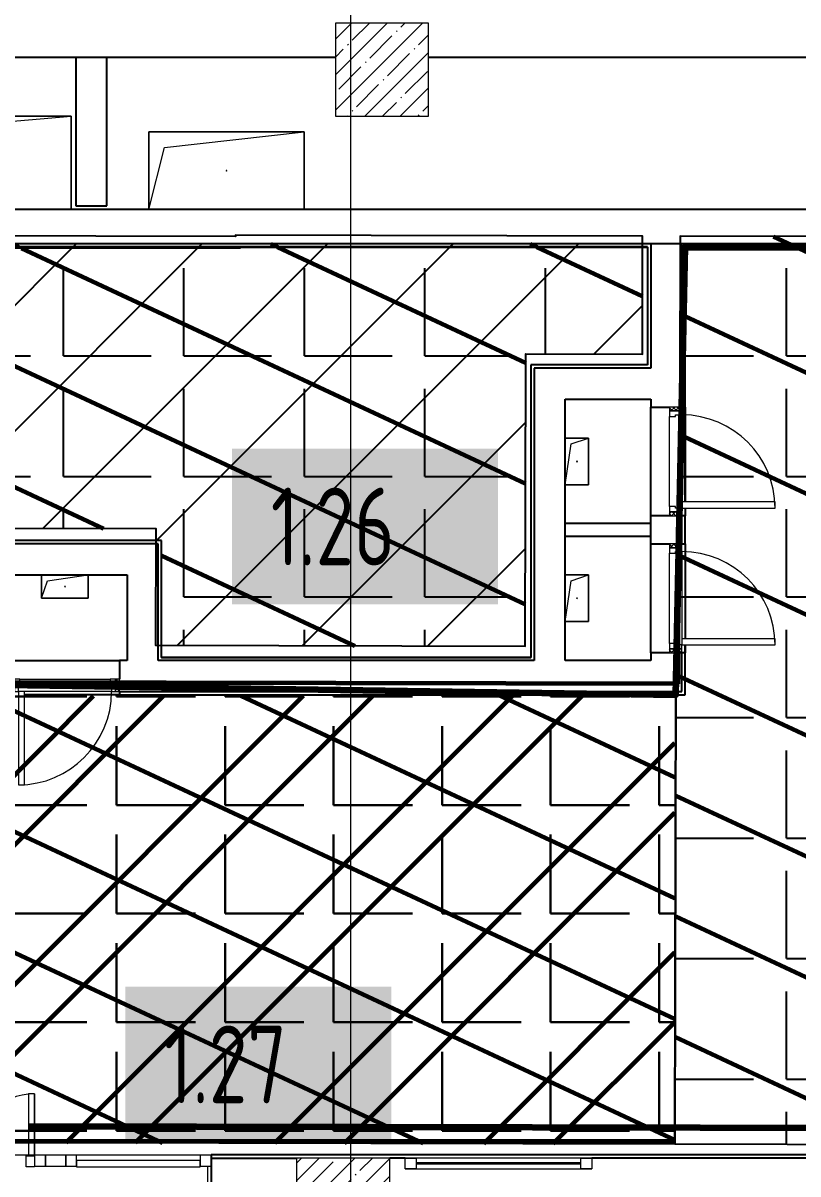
# Model space of a CAD drawing. Header units: millimetres. Extents: x -164500 to 426394, y -23753 to 102118.
# Drawn here: x 23865 to 28852, y 7661 to 15064 of the extents above; entities that cross this region are included whole.
import ezdxf

# ---------------------------------------------------------------- set-up
doc = ezdxf.new("R2010")
doc.units = ezdxf.units.MM
for name, color, linetype, lineweight in [('0) шлифовка', 5, 'Continuous', 60), ('175 стяжка 1 эт', 5, 'Continuous', 30), ('196 1-3 этаж гидро изол', 6, 'Continuous', 60), ('384 ПК-3', 30, 'Continuous', 120), ('A-DETL-GENF', 7, 'Continuous', 9), ('A-DOOR-2', 7, 'Continuous', 5), ('A-DOOR-FRAM-2', 7, 'Continuous', 5), ('A-FLOR', 7, 'Continuous', 9), ('A-GENM', 7, 'Continuous', 9), ('A-GLAZ', 7, 'Continuous', 9), ('A-GLAZ-1', 7, 'Continuous', 5), ('A-GLAZ-CURT-1', 7, 'Continuous', 5), ('A-GLAZ-CURT-2', 7, 'Continuous', 20), ('A-GLAZ-CWMG', 7, 'Continuous', 9), ('A-GLAZ-CWMG-1', 7, 'Continuous', 20), ('S-COLS-1', 7, 'Continuous', 5), ('Оси', 7, 'Continuous', 9)]:
    doc.layers.add(name, color=color, linetype=linetype, lineweight=lineweight)
for name, color, linetype in [('1.1) плитка  КР1', 40, 'Continuous'), ('1.1.1) Плитка КР1 Остаток', 52, 'Continuous'), ('3.1) Наливной пол', 3, 'Continuous')]:
    doc.layers.add(name, color=color, linetype=linetype)
doc.layers.add('A-DOOR-1', color=7, linetype='Continuous', lineweight=5, true_color=0xc0c0c0)
doc.layers.add('A-DOOR-FRAM-1', color=7, linetype='Continuous', lineweight=5, true_color=0xc0c0c0)
doc.styles.add('СПДС', font='ГОСТ тип А.ttf', dxfattribs={"width": 0.9})
pattern_1 = [(135, (1951.41, 164.685), (-14.14214, -14.14214), []), (225, (1951.41, 164.685), (14.14214, -14.14214), [])]
pattern_2 = [(45, (-171.384, 164.685), (-14.1421, 14.1421), []), (135, (-171.384, 164.685), (-14.1421, -14.1421), [])]
pattern_3 = [(0, (20274.96, 10732.44), (0, 698.5), [508, -190.5]), (90, (20274.96, 10732.44), (-698.5, 4e-14), [508, -190.5])]
pattern_4 = [(0, (205553.1, 26879), (0, 775.335), [563.88, -211.455]), (90, (205553.1, 26879), (-775.335, 5e-14), [563.88, -211.455])]
pattern_5 = [(155, (205553.1, 26879), (-297.8825, -638.811), [])]

# ---------------------------------------------------------------- blocks, each defined once
blk = doc.blocks.new('BSC_Колонна _Прямоугольная - 600х600-V18-Объем проектирования 1 этажа')
at = {"layer": 'S-COLS-1'}
h = blk.add_hatch(dxfattribs=at)
h.set_pattern_fill('FP_28', color=256, style=0, pattern_type=2)
h.set_pattern_definition([(45, (-25860, -7600), (-114.0493, 114.0493), []), (45, (-25745.95, -7600), (-114.0493, 114.0493), [201.613, -40.323, 6.706, -33.617])])
h.paths.add_polyline_path([(300, -300), (300, 300), (-300, 300), (-300, -300), (-110.8, -300)])
for p, q in [((300, 300), (-300, 300)), ((-300, 300), (-300, -300)), ((300, -300), (300, 300)), ((-300, -300), (300, -300))]:
    blk.add_line(p, q, dxfattribs=at)
blk = doc.blocks.new('BSC_Колонна _Прямоугольная - 600х600-V20-Объем проектирования 1 этажа')
at = {"layer": 'S-COLS-1'}
h = blk.add_hatch(dxfattribs=at)
h.set_pattern_fill('FP_30', color=256, style=0, pattern_type=2)
h.set_pattern_definition([(45, (-26110, -14900), (-114.04925, 114.04925), []), (45, (-25995.95, -14900), (-114.04925, 114.04925), [201.613, -40.323, 6.706, -33.617])])
h.paths.add_polyline_path([(300, -300), (300, 300), (-300, 300), (-300, -300)])
for p, q in [((300, 300), (-300, 300)), ((-300, 300), (-300, -300)), ((300, -300), (300, 300)), ((-300, -300), (300, -300))]:
    blk.add_line(p, q, dxfattribs=at)
blk = doc.blocks.new('GM_Отверстие прямоугольное _в плите_ - Отверстие-22228780-Объем проектирования 1 этажа')
at = {"layer": 'A-GENM'}
for p, q in [((-75, 150), (75, 150)), ((75, 150), (-75, 150)), ((-37.5, 112.5), (75, 150)), ((75, 150), (75, -150)), ((75, -150), (75, 150)), ((-75, -150), (-37.5, 112.5)), ((75, -150), (-75, -150)), ((-75, -150), (75, -150))]:
    blk.add_line(p, q, dxfattribs=at)
for start, end in [(360, 180), (180, 360)]:
    blk.add_arc((0, 0), 2.5, start, end, dxfattribs=at)
blk = doc.blocks.new('GM_Отверстие прямоугольное _в плите_ - Отверстие-21955708-Объем проектирования 1 этажа')
at = {"layer": 'A-GENM'}
for p, q in [((-500, -250), (-500, 250)), ((-500, 250), (500, 250)), ((500, 250), (-500, 250)), ((-500, 250), (-500, -250)), ((-400, 150), (500, 250)), ((500, 250), (500, -250)), ((500, -250), (500, 250)), ((-500, -250), (-400, 150))]:
    blk.add_line(p, q, dxfattribs=at)
for start, end in [(360, 180), (180, 360)]:
    blk.add_arc((0, 0), 2.5, start, end, dxfattribs=at)
blk = doc.blocks.new('GM_Отверстие прямоугольное _в плите_ - Отверстие-21989797-Объем проектирования 1 этажа')
at = {"layer": 'A-GENM'}
for p, q in [((-650, -300), (-650, 300)), ((-650, 300), (650, 300)), ((650, 300), (-650, 300)), ((-650, 300), (-650, -300)), ((-550, 200), (650, 300)), ((650, 300), (650, -300)), ((650, -300), (650, 300)), ((-650, -300), (-550, 200))]:
    blk.add_line(p, q, dxfattribs=at)
for start, end in [(360, 180), (180, 360)]:
    blk.add_arc((0, 0), 2.5, start, end, dxfattribs=at)
blk = doc.blocks.new('110_Дверь_СКБ_1Ст - д-18 700x2100h_Технический шкаф ЭОМ и СС-23257539-Объем проектирования 1 этажа')
at = {"layer": 'A-DOOR-2'}
h = blk.add_hatch(dxfattribs=at)
h.set_pattern_fill('FP_121', color=256, style=0, pattern_type=2)
h.set_pattern_definition(pattern_1)
h.paths.add_polyline_path([(337.5, 100), (337.5, 20), (362.5, 20), (362.5, 100)])
at = {"layer": 'A-DOOR-FRAM-2'}
h = blk.add_hatch(dxfattribs=at)
h.set_pattern_fill('FP_122', color=256, style=0, pattern_type=2)
h.set_pattern_definition(pattern_2)
h.paths.add_polyline_path([(-337.5, 100), (-337.5, 20), (-312.5, 20), (-312.5, 100)])
at = {"layer": 'A-DOOR-1'}
for p, q in [((312.5, 700), (272.5, 700)), ((272.5, 700), (272.5, 100)), ((312.5, 100), (312.5, 700)), ((272.5, 100), (312.5, 100))]:
    blk.add_line(p, q, dxfattribs=at)
blk.add_arc((312.5, 100), 600, 90, 180, dxfattribs=at)
at = {"layer": 'A-DOOR-FRAM-1'}
for p, q in [((-312.5, 100), (-337.5, 100)), ((-337.5, 100), (-337.5, 20)), ((-287.5, 100), (-312.5, 100)), ((-312.5, 100), (-312.5, 20)), ((-312.5, 20), (-312.5, 100)), ((-287.5, 60), (-287.5, 100)), ((-287.5, 100), (272.5, 100)), ((312.5, 100), (312.5, 60)), ((337.5, 100), (312.5, 100)), ((337.5, 20), (337.5, 100)), ((362.5, 100), (337.5, 100)), ((337.5, 100), (337.5, 20)), ((362.5, 20), (362.5, 100)), ((-337.5, 20), (-312.5, 20)), ((-312.5, 20), (-277.5, 20)), ((-277.5, 60), (-287.5, 60)), ((-277.5, 20), (-277.5, 60)), ((302.5, 20), (-277.5, 20)), ((312.5, 60), (302.5, 60)), ((302.5, 60), (302.5, 20)), ((302.5, 20), (337.5, 20)), ((337.5, 20), (362.5, 20))]:
    blk.add_line(p, q, dxfattribs=at)
blk = doc.blocks.new('GM_Отверстие прямоугольное _в плите_ - Отверстие-21620300-Объем проектирования 1 этажа')
at = {"layer": 'A-GENM'}
for p, q in [((-150, -75), (-150, 75)), ((-150, 75), (-150, -75)), ((-112.5, 37.5), (150, 75)), ((150, 75), (150, -75)), ((150, -75), (150, 75)), ((-150, -75), (-112.5, 37.5)), ((150, -75), (-150, -75)), ((-150, -75), (150, -75))]:
    blk.add_line(p, q, dxfattribs=at)
for start, end in [(360, 180), (180, 360)]:
    blk.add_arc((0, 0), 2.5, start, end, dxfattribs=at)
blk = doc.blocks.new('110_Дверь_СКБ_1Ст - д-18 700x2100h_Технический шкаф ЭОМ и СС-V103-Объем проектирования 1 этажа')
at = {"layer": 'A-DOOR-2'}
h = blk.add_hatch(dxfattribs=at)
h.set_pattern_fill('FP_121', color=256, style=0, pattern_type=2)
h.set_pattern_definition(pattern_1)
h.paths.add_polyline_path([(337.5, 100), (337.5, 20), (362.5, 20), (362.5, 100)])
at = {"layer": 'A-DOOR-FRAM-2'}
h = blk.add_hatch(dxfattribs=at)
h.set_pattern_fill('FP_122', color=256, style=0, pattern_type=2)
h.set_pattern_definition(pattern_2)
h.paths.add_polyline_path([(-337.5, 100), (-337.5, 20), (-312.5, 20), (-312.5, 100)])
at = {"layer": 'A-DOOR-1'}
for p, q in [((312.5, 700), (272.5, 700)), ((272.5, 700), (272.5, 100)), ((312.5, 100), (312.5, 700)), ((272.5, 100), (312.5, 100))]:
    blk.add_line(p, q, dxfattribs=at)
blk.add_arc((312.5, 100), 600, 90, 180, dxfattribs=at)
at = {"layer": 'A-DOOR-FRAM-1'}
for p, q in [((-312.5, 100), (-337.5, 100)), ((-337.5, 100), (-337.5, 20)), ((-287.5, 100), (-312.5, 100)), ((-312.5, 100), (-312.5, 20)), ((-312.5, 20), (-312.5, 100)), ((-287.5, 60), (-287.5, 100)), ((-287.5, 100), (272.5, 100)), ((312.5, 100), (312.5, 60)), ((337.5, 100), (312.5, 100)), ((337.5, 20), (337.5, 100)), ((362.5, 100), (337.5, 100)), ((337.5, 100), (337.5, 20)), ((362.5, 20), (362.5, 100)), ((-337.5, 20), (-312.5, 20)), ((-312.5, 20), (-277.5, 20)), ((-277.5, 60), (-287.5, 60)), ((-277.5, 20), (-277.5, 60)), ((302.5, 20), (-277.5, 20)), ((312.5, 60), (302.5, 60)), ((302.5, 60), (302.5, 20)), ((302.5, 20), (337.5, 20)), ((337.5, 20), (362.5, 20))]:
    blk.add_line(p, q, dxfattribs=at)
blk = doc.blocks.new('Прямоугольный импост - 50 x 70 мм-31700031-Объем проектирования 1 этажа')
at = {"layer": 'A-GLAZ-CWMG-1'}
for p, q in [((-70, 35), (0, 35)), ((-70, -35), (-70, 35)), ((0, 35), (0, -35)), ((0, -35), (-70, -35))]:
    blk.add_line(p, q, dxfattribs=at)
blk = doc.blocks.new('Дверь_Витражная_остекление_ - ДВН_ДАО_Главный вход_1200 в свету-31742133-Объем проектирования 1 этажа')
at = {"layer": 'A-DETL-GENF'}
for p, q in [((-607.5, 925), (-647.5, 925)), ((-647.5, 925), (-647.5, 35)), ((-607.5, 30), (-607.5, 925)), ((647.5, 430), (607.5, 430)), ((607.5, 430), (607.5, 30)), ((647.5, 35), (647.5, 430)), ((-647.5, 30), (-607.5, 30)), ((-592.5, 30), (-647.5, 30)), ((-592.5, -40), (-592.5, 30)), ((592.5, -40), (592.5, 30)), ((592.5, 30), (647.5, 30)), ((607.5, 30), (647.5, 30)), ((-647.5, -35), (-647.5, -40)), ((-647.5, -40), (-592.5, -40)), ((647.5, -40), (592.5, -40)), ((647.5, -35), (647.5, -40))]:
    blk.add_line(p, q, dxfattribs=at)
at = {"layer": 'A-DOOR-1'}
for p, q in [((-647.5, 925), (-647.5, 35)), ((647.5, 430), (647.5, 35))]:
    blk.add_line(p, q, dxfattribs=at)
for centre, radius, start, end in [((-647.5, 30), 895, 360, 90), ((647.5, 30), 400, 90, 180)]:
    blk.add_arc(centre, radius, start, end, dxfattribs=at)
blk = doc.blocks.new('Системная панель - Стемалит - 40мм-31720939-Объем проектирования 1 этажа')
at = {"layer": 'A-GLAZ-CURT-2'}
for p, q in [((65, 35), (-65, 35)), ((-65, 35), (-65, -35)), ((65, -35), (65, 35)), ((-65, -35), (65, -35))]:
    blk.add_line(p, q, dxfattribs=at)
blk = doc.blocks.new('Прямоугольный импост - 50 x 70 мм-31687886-Объем проектирования 1 этажа')
at = {"layer": 'A-GLAZ-CWMG-1'}
for p, q in [((-35, 35), (35, 35)), ((-35, -35), (-35, 35)), ((35, 35), (35, -35)), ((35, -35), (-35, -35))]:
    blk.add_line(p, q, dxfattribs=at)
blk = doc.blocks.new('Системная панель - Стекло - 40мм-31720953-Объем проектирования 1 этажа')
at = {"layer": 'A-GLAZ-CURT-1'}
h = blk.add_hatch(dxfattribs=at)
h.set_pattern_fill('FP_193', color=256, style=0, pattern_type=2)
h.set_pattern_definition([(45, (-24742.5, -7683), (-565.685, 565.685), [400, -1200]), (45, (-25142.5, -7883), (-565.685, 565.685), [1200, -400]), (45, (-24342.5, -8083), (-565.685, 565.685), [400, -1200])])
h.paths.add_polyline_path([(-108.5, -40), (397.5, -40), (397.5, 0), (-397.5, 0), (-397.5, -40)])
at = {"layer": 'A-GLAZ-CURT-2'}
for p, q in [((397.5, 0), (-397.5, 0)), ((-397.5, 0), (-397.5, -40)), ((397.5, -40), (397.5, 0)), ((-397.5, -40), (397.5, -40))]:
    blk.add_line(p, q, dxfattribs=at)
blk = doc.blocks.new('Прямоугольный импост - 50 x 70 мм-31702100-Объем проектирования 1 этажа')
at = {"layer": 'A-GLAZ-CWMG-1'}
for p, q in [((-35, 35), (35, 35)), ((-35, -35), (-35, 35)), ((35, 35), (35, -35)), ((35, -35), (-35, -35))]:
    blk.add_line(p, q, dxfattribs=at)
blk = doc.blocks.new('Прямоугольный импост - 50 x 70 мм-31720914-Объем проектирования 1 этажа')
at = {"layer": 'A-GLAZ-CWMG'}
blk.add_line((24940, 7918), (24145, 7918), dxfattribs=at)
blk = doc.blocks.new('120_Окно_СКБ_1Ст - 120_Окно_СКБ_1Ст 400х1200 EI30-24228621-Объем проектирования 1 этажа')
at = {"layer": 'A-GLAZ'}
for p, q in [((-600, 40), (-600, 110)), ((-600, 110), (-530, 110)), ((-530, 110), (-530, 40)), ((530, 40), (530, 110)), ((530, 110), (600, 110)), ((600, 110), (600, 40)), ((-530, 40), (-600, 40)), ((600, 40), (530, 40))]:
    blk.add_line(p, q, dxfattribs=at)
at = {"layer": 'A-GLAZ-1'}
for p, q in [((600, 110), (-600, 110)), ((530, 80), (-530, 80)), ((-600, 40), (600, 40)), ((530, 70), (-530, 70))]:
    blk.add_line(p, q, dxfattribs=at)

msp = doc.modelspace()

# ---------------------------------------------------------------- hatches: boundary and pattern name
at = {"layer": '0) шлифовка', "true_color": 0x2776bb}
h = msp.add_hatch(dxfattribs=at)
h.set_pattern_fill('ANSI31', color=152, scale=222, angle=110)
h.set_pattern_definition(pattern_5)
h.paths.add_polyline_path([(28087.437, 10813.069), (28066.437, 10813.119), (28059.493, 7854.627), (30229.487, 7849.533), (30229.397, 7811.533), (32729.391, 7805.665), (32729.48, 7843.664), (38538.464, 7830.028), (38544.938, 10588.021), (37994.939, 10589.312), (37996.212, 11131.31), (38276.211, 11130.653), (38303.868, 22912.621), (37674.37, 22914.098), (37531.861, 22914.433), (37044.872, 22915.576), (37044.874, 22916.576), (35244.879, 22920.801), (35244.876, 22919.801), (34757.887, 22920.944), (34615.378, 22921.279), (34285.879, 22922.052), (34264.18, 13678.078), (28094.197, 13692.561)])
h.paths.add_polyline_path([(38543.342, 9908.035), (38804.702, 9908.035), (38804.702, 7853.938), (38543.342, 7853.938)])
h.paths.add_polyline_path([(38824.702, 22789.216), (38314.702, 22789.216), (38314.702, 21459.216), (38824.702, 21459.216)])
h = msp.add_hatch(dxfattribs=at)
h.set_pattern_fill('ANSI31', color=152, scale=222, angle=110)
h.set_pattern_definition(pattern_5)
h.paths.add_polyline_path([(27100.42, 12936.892), (27850.418, 12935.132), (27852.033, 13622.938), (25264.702, 13622.938), (25264.702, 13614.938), (23464.702, 13614.938), (22940.257, 13622.938), (22875.702, 13622.938), (22874.702, 13623.938), (27852.035, 13623.938), (27852.082, 13643.938), (22854.702, 13643.938), (22854.702, 13193.938), (22862.702, 13193.938), (22862.702, 13123.938), (22854.702, 13113.938), (22842.824, 13113.938), (22840.477, 12113.938), (22854.702, 12113.938), (22854.702, 12103.938), (22862.702, 12103.938), (22862.702, 12033.938), (22854.702, 12033.938), (22854.702, 11816.856), (24719.774, 11812.477), (24719.592, 11734.938), (24755.702, 11734.938), (24755.702, 11061.391), (27096.005, 11055.897)])
h = msp.add_hatch(dxfattribs=at)
h.set_pattern_fill('ANSI31', color=152, scale=222, angle=110)
h.set_pattern_definition([(155, (20274.96, 10732.44), (-297.88, -638.81), [])])
h.paths.add_polyline_path([(20274.958, 10732.438), (20274.958, 7872.9), (28059.493, 7854.627), (28059.493, 10742.938), (22766.543, 10732.438), (22654.702, 11763.938), (20295.702, 11742.938)])
at = {"layer": '1.1) плитка  КР1'}
h = msp.add_hatch(dxfattribs=at)
h.set_pattern_fill('ANGLE', color=256, scale=100)
h.set_pattern_definition(pattern_3)
h.paths.add_polyline_path([(20274.958, 10732.438), (20274.958, 7872.9), (28059.493, 7854.627), (28059.493, 10742.938), (22766.543, 10732.438), (22654.702, 11763.938), (20295.702, 11742.938)])
at = {"layer": '1.1.1) Плитка КР1 Остаток'}
h = msp.add_hatch(dxfattribs=at)
h.set_pattern_fill('ANGLE', color=256, scale=111)
h.set_pattern_definition(pattern_4)
h.paths.add_polyline_path([(28087.437, 10813.069), (28066.437, 10813.119), (28059.493, 7854.627), (30229.487, 7849.533), (30229.397, 7811.533), (32729.391, 7805.665), (32729.48, 7843.664), (38538.464, 7830.028), (38544.938, 10588.021), (37994.939, 10589.312), (37996.212, 11131.31), (38276.211, 11130.653), (38303.868, 22912.621), (37674.37, 22914.098), (37531.861, 22914.433), (37044.872, 22915.576), (37044.874, 22916.576), (35244.879, 22920.801), (35244.876, 22919.801), (34757.887, 22920.944), (34615.378, 22921.279), (34285.879, 22922.052), (34264.18, 13678.078), (28094.197, 13692.561)])
h.paths.add_polyline_path([(38543.342, 9908.035), (38804.702, 9908.035), (38804.702, 7853.938), (38543.342, 7853.938)])
h.paths.add_polyline_path([(38824.702, 22789.216), (38314.702, 22789.216), (38314.702, 21459.216), (38824.702, 21459.216)])
h = msp.add_hatch(dxfattribs=at)
h.set_pattern_fill('ANGLE', color=256, scale=111)
h.set_pattern_definition(pattern_4)
h.paths.add_polyline_path([(27100.42, 12936.892), (27850.418, 12935.132), (27852.033, 13622.938), (25264.702, 13622.938), (25264.702, 13614.938), (23464.702, 13614.938), (22940.257, 13622.938), (22875.702, 13622.938), (22874.702, 13623.938), (27852.035, 13623.938), (27852.082, 13643.938), (22854.702, 13643.938), (22854.702, 13193.938), (22862.702, 13193.938), (22862.702, 13123.938), (22854.702, 13113.938), (22842.824, 13113.938), (22840.477, 12113.938), (22854.702, 12113.938), (22854.702, 12103.938), (22862.702, 12103.938), (22862.702, 12033.938), (22854.702, 12033.938), (22854.702, 11816.856), (24719.774, 11812.477), (24719.592, 11734.938), (24755.702, 11734.938), (24755.702, 11061.391), (27096.005, 11055.897)])
at = {"layer": '175 стяжка 1 эт'}
h = msp.add_hatch(dxfattribs=at)
h.set_pattern_fill('ANGLE', color=256, scale=100)
h.set_pattern_definition(pattern_3)
h.paths.add_polyline_path([(20274.958, 10732.438), (20274.958, 7872.9), (28059.493, 7854.627), (28059.493, 10742.938), (22766.543, 10732.438), (22654.702, 11763.938), (20295.702, 11742.938)])
at = {"layer": '196 1-3 этаж гидро изол'}
h = msp.add_hatch(dxfattribs=at)
h.set_pattern_fill('ANSI32', color=256, scale=100)
h.set_pattern_definition([(45, (20275, 10732.4), (-673.52, 673.52), []), (45, (20724, 10732.4), (-673.52, 673.52), [])])
h.paths.add_polyline_path([(20274.958, 10732.438), (20274.958, 7872.9), (28059.493, 7854.627), (28059.493, 10742.938), (22766.543, 10732.438), (22654.702, 11763.938), (20295.702, 11742.938)])
at = {"layer": '3.1) Наливной пол'}
h = msp.add_hatch(dxfattribs=at)
h.set_pattern_fill('ANSI31', color=256, scale=180)
h.set_pattern_definition([(45, (205553.1, 26879), (-404.1115, 404.1115), [])])
h.paths.add_polyline_path([(27100.42, 12936.892), (27850.418, 12935.132), (27852.033, 13622.938), (25264.702, 13622.938), (25264.702, 13614.938), (23464.702, 13614.938), (22940.257, 13622.938), (22875.702, 13622.938), (22874.702, 13623.938), (27852.035, 13623.938), (27852.082, 13643.938), (22854.702, 13643.938), (22854.702, 13193.938), (22862.702, 13193.938), (22862.702, 13123.938), (22854.702, 13113.938), (22842.824, 13113.938), (22840.477, 12113.938), (22854.702, 12113.938), (22854.702, 12103.938), (22862.702, 12103.938), (22862.702, 12033.938), (22854.702, 12033.938), (22854.702, 11816.856), (24719.774, 11812.477), (24719.592, 11734.938), (24755.702, 11734.938), (24755.702, 11061.391), (27096.005, 11055.897)])

# ---------------------------------------------------------------- linework, layer by layer
for p, q in [((22574.702, 14843.938), (25874.702, 14843.938)), ((24204.702, 14843.938), (24204.702, 13888.938)), ((24404.702, 13888.938), (24404.702, 14843.938)), ((26474.702, 14843.938), (30074.702, 14843.938)), ((30854.702, 13863.938), (22654.702, 13863.938)), ((24204.702, 13888.938), (24404.702, 13888.938)), ((34274.702, 13643.938), (22654.702, 13643.938)), ((27884.702, 13623.938), (22874.702, 13623.938)), ((23464.702, 13622.938), (25264.702, 13622.938)), ((25264.702, 13623.938), (25264.702, 13622.938)), ((25264.702, 13622.938), (27883.702, 13622.938)), ((25264.702, 13622.938), (25264.702, 13614.938)), ((27883.702, 13622.938), (27883.702, 12864.938)), ((27904.702, 13643.938), (27904.702, 12843.938)), ((28104.702, 12593.938), (28104.702, 13643.938)), ((28124.702, 13622.938), (28124.702, 13623.938)), ((34295.702, 13622.938), (28124.702, 13622.938)), ((28125.702, 12593.938), (28125.702, 13622.938)), ((25264.702, 13614.938), (23464.702, 13614.938)), ((27133.702, 12864.938), (27133.702, 10982.938)), ((27883.702, 12864.938), (27133.702, 12864.938)), ((27154.702, 12843.938), (27154.702, 10963.938)), ((27904.702, 12843.938), (27154.702, 12843.938)), ((27884.702, 12863.938), (27884.702, 12864.938)), ((27354.702, 10963.938), (27354.702, 12643.938)), ((27354.702, 12643.938), (27904.702, 12643.938)), ((27904.702, 12643.938), (27904.702, 12593.938)), ((27904.702, 12593.938), (28024.702, 12593.938)), ((27904.702, 11893.938), (27904.702, 12593.938)), ((28104.702, 12593.938), (28124.702, 12593.938)), ((28124.702, 12593.938), (28125.702, 12593.938)), ((28125.702, 12593.938), (28125.702, 11983.938)), ((28125.702, 11943.938), (28125.702, 11893.938)), ((28024.702, 11893.938), (27904.702, 11893.938)), ((27904.702, 11713.938), (27904.702, 11893.938)), ((28104.702, 11713.938), (28104.702, 11893.938)), ((28124.702, 11893.938), (28104.702, 11893.938)), ((28125.702, 11893.938), (28124.702, 11893.938)), ((28125.702, 11713.938), (28125.702, 11893.938)), ((27904.702, 11843.938), (27354.702, 11843.938)), ((24734.702, 11713.938), (22854.702, 11713.938)), ((24755.702, 11734.938), (22875.702, 11734.938)), ((24734.702, 10963.938), (24734.702, 11713.938)), ((24755.702, 10982.938), (24755.702, 11734.938)), ((27354.702, 11763.938), (27904.702, 11763.938)), ((27904.702, 11713.938), (28024.702, 11713.938)), ((27904.702, 11013.938), (27904.702, 11713.938)), ((28104.702, 11713.938), (28124.702, 11713.938)), ((28124.702, 11713.938), (28125.702, 11713.938)), ((28125.702, 11713.938), (28125.702, 11103.938)), ((22854.702, 11513.938), (24534.702, 11513.938)), ((24534.702, 11513.938), (24534.702, 10963.938)), ((28125.702, 11063.938), (28125.702, 11013.938)), ((23784.702, 10963.938), (24484.702, 10963.938)), ((24534.702, 10963.938), (24484.702, 10963.938)), ((24484.702, 10963.938), (24484.702, 10843.938)), ((27154.702, 10963.938), (24734.702, 10963.938)), ((27134.702, 10983.938), (24754.702, 10983.938)), ((24755.702, 10982.938), (27133.702, 10982.938)), ((27134.702, 10983.938), (27134.702, 10983.938)), ((27904.702, 10963.938), (27354.702, 10963.938)), ((27904.702, 11013.938), (27904.702, 10963.938)), ((28024.702, 11013.938), (27904.702, 11013.938)), ((28104.702, 10763.938), (28104.702, 11013.938)), ((28124.702, 11013.938), (28104.702, 11013.938)), ((28125.702, 11013.938), (28124.702, 11013.938)), ((28125.702, 10742.938), (28125.702, 11013.938)), ((24484.702, 10742.938), (23874.702, 10742.938)), ((24484.702, 10763.938), (28104.702, 10763.938)), ((24484.702, 10763.938), (24484.702, 10743.938)), ((24484.702, 10743.938), (24484.702, 10742.938)), ((24484.702, 10742.938), (28125.702, 10742.938)), ((30274.702, 7784.938), (25074.702, 7784.938)), ((25074.702, 7784.938), (25074.702, 7783.938)), ((25074.702, 7783.938), (25074.702, 6853.938)), ((25074.702, 7763.938), (25624.702, 7763.938)), ((26324.702, 7763.938), (26224.702, 7763.938)), ((29274.445, 7763.938), (27524.702, 7763.938))]:
    msp.add_line(p, q)
at = {"flags": 128}
for points in [[(28087.437, 10813.069), (28066.437, 10813.119), (28059.493, 7854.627), (30229.487, 7849.533), (30229.397, 7811.533), (32729.391, 7805.665), (32729.48, 7843.664), (38538.464, 7830.028), (38544.938, 10588.021), (37994.939, 10589.312), (37996.212, 11131.31), (38276.211, 11130.653), (38303.868, 22912.621), (37674.37, 22914.098), (37531.861, 22914.433), (37044.872, 22915.576), (37044.874, 22916.576), (35244.879, 22920.801), (35244.876, 22919.801), (34757.887, 22920.944), (34615.378, 22921.279), (34285.879, 22922.052), (34264.18, 13678.078), (28094.197, 13692.561)], [(22844.211, 13704.885), (22839.779, 11816.891), (24719.774, 11812.477), (24718.011, 11061.48), (27096.005, 11055.897), (27100.42, 12936.892), (27850.418, 12935.132), (27852.197, 13693.13), (25233.205, 13699.277), (25233.186, 13691.277), (23433.191, 13695.503), (23433.21, 13703.503)], [(28059.493, 7854.627), (28066.436, 10812.619), (22595.451, 10825.461), (22597.799, 11825.458), (20259.805, 11830.947), (20257.507, 10851.95), (20236.484, 10841.999), (20229.514, 7873.007)]]:
    msp.add_lwpolyline(points, close=True, dxfattribs=at)
at = {"layer": '196 1-3 этаж гидро изол'}
msp.add_lwpolyline([(28066.437, 10813.119), (22595.451, 10825.461), (22597.799, 11825.458), (20274.702, 11963.938), (20294.702, 7872.854), (28059.535, 7872.854)], dxfattribs=at)
at = {"layer": '384 ПК-3'}
for points in [[(22595.451, 10825.461), (28066.273, 10742.938), (28125.702, 13622.938), (34295.702, 13622.938), (34295.702, 18483.938)], [(30384.702, 7954.088), (23899.702, 7967.196)]]:
    msp.add_lwpolyline(points, dxfattribs=at)
at = {"layer": 'A-FLOR'}
for p, q in [((22875.702, 13623.938), (27883.702, 13623.938)), ((27884.702, 13623.938), (27884.702, 12864.938)), ((28124.702, 13623.938), (34294.702, 13623.938)), ((28124.702, 11983.938), (28124.702, 13622.938)), ((27884.702, 12863.938), (27134.702, 12863.938)), ((27134.702, 12863.938), (27134.702, 10983.938)), ((28124.702, 11943.938), (28124.702, 11103.938)), ((24754.702, 11733.938), (22875.702, 11733.938)), ((24754.702, 10983.938), (24754.702, 11733.938)), ((28124.702, 10743.938), (28124.702, 11063.938)), ((27133.702, 10983.938), (24755.702, 10983.938)), ((23874.702, 10743.938), (28124.702, 10743.938)), ((20274.958, 7783.938), (30274.702, 7783.938)), ((25054.702, 6834.938), (25054.702, 7711.938))]:
    msp.add_line(p, q, dxfattribs=at)
at = {"layer": 'Оси'}
msp.add_lwpolyline([(25974.702, -2042.321), (25974.702, 2957.679), (25974.702, 22262.009), (25974.702, 27262.009)], dxfattribs=at)

# ---------------------------------------------------------------- block references
for name, p in [('BSC_Колонна _Прямоугольная - 600х600-V20-Объем проектирования 1 этажа', (26174.702, 14763.938)), ('GM_Отверстие прямоугольное _в плите_ - Отверстие-21989797-Объем проектирования 1 этажа', (23524.702, 14163.938)), ('GM_Отверстие прямоугольное _в плите_ - Отверстие-21955708-Объем проектирования 1 этажа', (25174.702, 14113.938)), ('GM_Отверстие прямоугольное _в плите_ - Отверстие-22228780-Объем проектирования 1 этажа', (27429.702, 12243.938)), ('GM_Отверстие прямоугольное _в плите_ - Отверстие-21620300-Объем проектирования 1 этажа', (24134.702, 11438.938)), ('GM_Отверстие прямоугольное _в плите_ - Отверстие-22228780-Объем проектирования 1 этажа', (27429.702, 11363.938)), ('Дверь_Витражная_остекление_ - ДВН_ДАО_Главный вход_1200 в свету-31742133-Объем проектирования 1 этажа', (23292.202, 7746.938)), ('Системная панель - Стемалит - 40мм-31720939-Объем проектирования 1 этажа', (24074.702, 7746.938)), ('Прямоугольный импост - 50 x 70 мм-31720914-Объем проектирования 1 этажа', (64.702, -136.062)), ('Системная панель - Стекло - 40мм-31720953-Объем проектирования 1 этажа', (24607.202, 7746.938)), ('BSC_Колонна _Прямоугольная - 600х600-V18-Объем проектирования 1 этажа', (25924.702, 7463.938))]:
    msp.add_blockref(name, p)
for name, p, rotation in [('110_Дверь_СКБ_1Ст - д-18 700x2100h_Технический шкаф ЭОМ и СС-V103-Объем проектирования 1 этажа', (28004.702, 12256.438), 270), ('110_Дверь_СКБ_1Ст - д-18 700x2100h_Технический шкаф ЭОМ и СС-V103-Объем проектирования 1 этажа', (28004.702, 11376.438), 270), ('110_Дверь_СКБ_1Ст - д-18 700x2100h_Технический шкаф ЭОМ и СС-23257539-Объем проектирования 1 этажа', (24147.202, 10863.938), 180)]:
    msp.add_blockref(name, p, dxfattribs=dict(rotation=rotation))
at = {"extrusion": (0, 0, -1), "rotation": 180}
for name, p in [('Прямоугольный импост - 50 x 70 мм-31687886-Объем проектирования 1 этажа', (-23974.702, 7746.938)), ('Прямоугольный импост - 50 x 70 мм-31702100-Объем проектирования 1 этажа', (-24174.702, 7746.938)), ('Прямоугольный импост - 50 x 70 мм-31700031-Объем проектирования 1 этажа', (-25074.702, 7746.938))]:
    msp.add_blockref(name, p, dxfattribs=at)
at = {"color": 3}
msp.add_blockref('120_Окно_СКБ_1Ст - 120_Окно_СКБ_1Ст 400х1200 EI30-24228621-Объем проектирования 1 этажа', (26924.702, 7653.938), dxfattribs=at)

# ---------------------------------------------------------------- texts
at = {"char_height": 500, "width": 1212.1515, "attachment_point": 1, "style": 'СПДС', "bg_fill": 1, "box_fill_scale": 1.5, "bg_fill_color": 7, "bg_fill_true_color": 16777215, "bg_fill_transparency": 0}
for s, insert in [('1.26', (25459.282, 12075.662)), ('1.27', (24772.644, 8616.066))]:
    msp.add_mtext(s, dxfattribs=dict(at, insert=insert))

doc.saveas('drawing.dxf')
